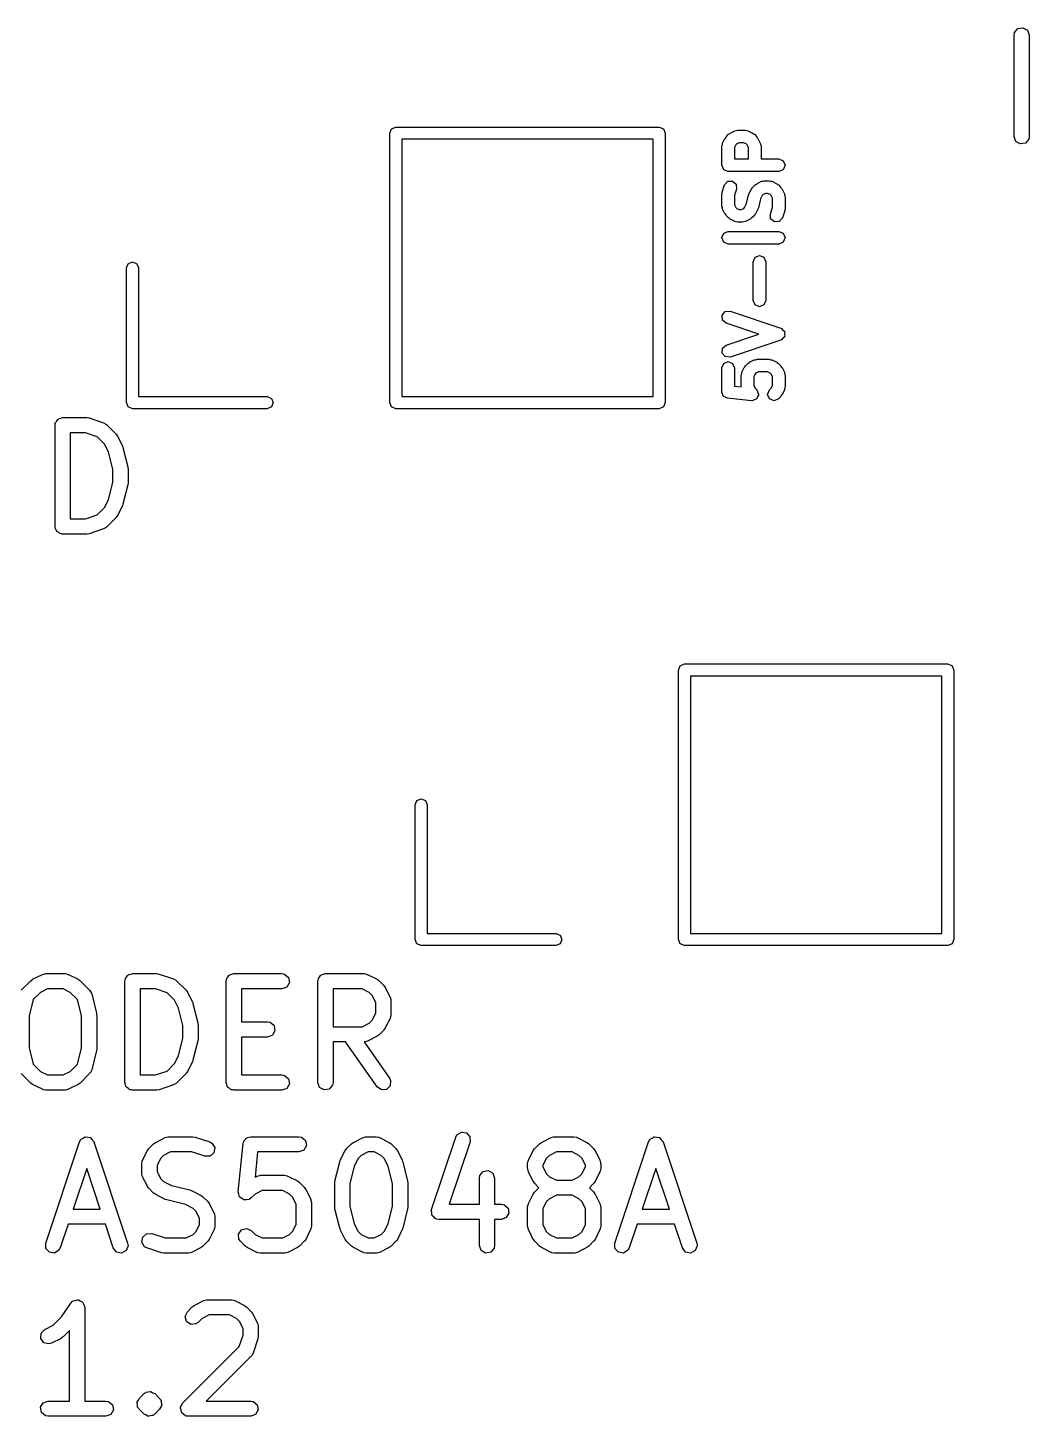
# Model space of a CAD drawing. Extents: x 127.9 to 167.5, y -121.6 to -83.1.
# Drawn here: x 147.31 to 157.2, y -121.64 to -107.93 of the extents above; entities that cross this region are included whole.
import ezdxf

# ---------------------------------------------------------------- set-up
doc = ezdxf.new("R2010")
doc.units = 0
doc.layers.add('BLACK', color=7, linetype='CONTINUOUS')

msp = doc.modelspace()

# ---------------------------------------------------------------- linework, layer by layer
at = {"layer": 'BLACK', "linetype": 'CONTINUOUS'}
for p, q in [((157.049, -108.002), (157.053, -107.977)), ((157.049, -109.002), (157.049, -108.002)), ((157.053, -107.977), (157.086, -107.937)), ((157.086, -107.937), (157.137, -107.929)), ((157.137, -107.929), (157.181, -107.954)), ((157.181, -107.954), (157.199, -108.002)), ((157.199, -108.002), (157.199, -109.002)), ((150.885, -108.97), (150.903, -108.928)), ((150.885, -111.63), (150.885, -108.97)), ((150.903, -108.928), (150.945, -108.91)), ((150.945, -108.91), (153.545, -108.91)), ((153.545, -108.91), (153.587, -108.928)), ((153.587, -108.928), (153.605, -108.97)), ((153.605, -108.97), (153.605, -111.63)), ((154.23, -108.981), (154.239, -108.977)), ((154.239, -108.977), (154.246, -108.969)), ((154.246, -108.969), (154.293, -108.945)), ((154.293, -108.945), (154.308, -108.944)), ((154.308, -108.944), (154.321, -108.939)), ((154.321, -108.939), (154.393, -108.939)), ((154.393, -108.939), (154.406, -108.944)), ((154.406, -108.944), (154.421, -108.945)), ((154.421, -108.945), (154.468, -108.969)), ((154.468, -108.969), (154.475, -108.977)), ((154.475, -108.977), (154.485, -108.981)), ((151.005, -109.03), (151.005, -111.57)), ((153.485, -109.03), (151.005, -109.03)), ((153.485, -111.57), (153.485, -109.03)), ((154.164, -109.096), (154.169, -109.083)), ((154.164, -109.287), (154.164, -109.096)), ((154.169, -109.083), (154.17, -109.068)), ((154.17, -109.068), (154.194, -109.021)), ((154.194, -109.021), (154.202, -109.014)), ((154.202, -109.014), (154.206, -109.005)), ((154.206, -109.005), (154.23, -108.981)), ((154.301, -109.086), (154.289, -109.111)), ((154.289, -109.111), (154.289, -109.224)), ((154.311, -109.076), (154.301, -109.086)), ((154.336, -109.064), (154.311, -109.076)), ((154.378, -109.064), (154.336, -109.064)), ((154.403, -109.076), (154.378, -109.064)), ((154.413, -109.086), (154.403, -109.076)), ((154.426, -109.111), (154.413, -109.086)), ((154.426, -109.224), (154.426, -109.111)), ((154.485, -108.981), (154.508, -109.005)), ((154.508, -109.005), (154.512, -109.014)), ((154.512, -109.014), (154.52, -109.021)), ((154.52, -109.021), (154.544, -109.068)), ((154.544, -109.068), (154.545, -109.083)), ((154.545, -109.083), (154.551, -109.096)), ((154.551, -109.096), (154.551, -109.224)), ((157.066, -109.051), (157.049, -109.002)), ((157.111, -109.076), (157.066, -109.051)), ((157.161, -109.067), (157.111, -109.076)), ((157.194, -109.028), (157.161, -109.067)), ((157.199, -109.002), (157.194, -109.028)), ((154.289, -109.224), (154.426, -109.224)), ((154.551, -109.224), (154.726, -109.224)), ((154.726, -109.224), (154.77, -109.243)), ((154.77, -109.243), (154.789, -109.287)), ((154.182, -109.331), (154.164, -109.287)), ((154.226, -109.349), (154.182, -109.331)), ((154.726, -109.349), (154.226, -109.349)), ((154.77, -109.331), (154.726, -109.349)), ((154.789, -109.287), (154.77, -109.331)), ((154.167, -109.553), (154.191, -109.481)), ((154.191, -109.481), (154.222, -109.445)), ((154.222, -109.445), (154.27, -109.442)), ((154.27, -109.442), (154.306, -109.473)), ((154.309, -109.521), (154.289, -109.583)), ((154.306, -109.473), (154.309, -109.521)), ((154.432, -109.568), (154.456, -109.521)), ((154.456, -109.521), (154.464, -109.514)), ((154.464, -109.514), (154.468, -109.505)), ((154.468, -109.505), (154.492, -109.481)), ((154.492, -109.481), (154.501, -109.477)), ((154.501, -109.477), (154.508, -109.469)), ((154.508, -109.469), (154.555, -109.445)), ((154.555, -109.445), (154.57, -109.444)), ((154.57, -109.444), (154.583, -109.439)), ((154.583, -109.439), (154.631, -109.439)), ((154.631, -109.439), (154.644, -109.444)), ((154.644, -109.444), (154.659, -109.445)), ((154.659, -109.445), (154.707, -109.469)), ((154.707, -109.469), (154.713, -109.477)), ((154.713, -109.477), (154.723, -109.481)), ((154.723, -109.481), (154.747, -109.505)), ((154.747, -109.505), (154.751, -109.514)), ((154.751, -109.514), (154.758, -109.521)), ((154.758, -109.521), (154.782, -109.568)), ((154.164, -109.573), (154.168, -109.563)), ((154.164, -109.692), (154.164, -109.573)), ((154.168, -109.563), (154.167, -109.553)), ((154.289, -109.583), (154.289, -109.677)), ((154.405, -109.67), (154.427, -109.581)), ((154.427, -109.581), (154.432, -109.576)), ((154.432, -109.576), (154.432, -109.568)), ((154.547, -109.618), (154.525, -109.707)), ((154.563, -109.586), (154.547, -109.618)), ((154.573, -109.576), (154.563, -109.586)), ((154.598, -109.564), (154.573, -109.576)), ((154.616, -109.564), (154.598, -109.564)), ((154.642, -109.576), (154.616, -109.564)), ((154.651, -109.586), (154.642, -109.576)), ((154.664, -109.611), (154.651, -109.586)), ((154.664, -109.705), (154.664, -109.611)), ((154.782, -109.568), (154.783, -109.583)), ((154.783, -109.583), (154.789, -109.596)), ((154.789, -109.596), (154.789, -109.715)), ((154.169, -109.705), (154.164, -109.692)), ((154.17, -109.72), (154.169, -109.705)), ((154.194, -109.767), (154.17, -109.72)), ((154.202, -109.774), (154.194, -109.767)), ((154.206, -109.783), (154.202, -109.774)), ((154.23, -109.807), (154.206, -109.783)), ((154.289, -109.677), (154.301, -109.702)), ((154.301, -109.702), (154.311, -109.712)), ((154.311, -109.712), (154.336, -109.724)), ((154.336, -109.724), (154.354, -109.724)), ((154.354, -109.724), (154.38, -109.712)), ((154.38, -109.712), (154.389, -109.702)), ((154.389, -109.702), (154.405, -109.67)), ((154.485, -109.783), (154.461, -109.807)), ((154.489, -109.774), (154.485, -109.783)), ((154.496, -109.767), (154.489, -109.774)), ((154.52, -109.72), (154.496, -109.767)), ((154.521, -109.713), (154.52, -109.72)), ((154.525, -109.707), (154.521, -109.713)), ((154.643, -109.767), (154.664, -109.705)), ((154.646, -109.815), (154.643, -109.767)), ((154.785, -109.735), (154.762, -109.807)), ((154.789, -109.715), (154.785, -109.725)), ((154.785, -109.725), (154.785, -109.735)), ((154.239, -109.811), (154.23, -109.807)), ((154.246, -109.819), (154.239, -109.811)), ((154.293, -109.843), (154.246, -109.819)), ((154.308, -109.844), (154.293, -109.843)), ((154.321, -109.849), (154.308, -109.844)), ((154.369, -109.849), (154.321, -109.849)), ((154.382, -109.844), (154.369, -109.849)), ((154.397, -109.843), (154.382, -109.844)), ((154.445, -109.819), (154.397, -109.843)), ((154.451, -109.811), (154.445, -109.819)), ((154.461, -109.807), (154.451, -109.811)), ((154.683, -109.846), (154.646, -109.815)), ((154.73, -109.843), (154.683, -109.846)), ((154.762, -109.807), (154.73, -109.843)), ((154.164, -110.001), (154.182, -109.957)), ((154.182, -110.045), (154.164, -110.001)), ((154.182, -109.957), (154.226, -109.939)), ((154.226, -110.064), (154.182, -110.045)), ((154.226, -109.939), (154.726, -109.939)), ((154.726, -110.064), (154.226, -110.064)), ((154.726, -109.939), (154.77, -109.957)), ((154.77, -110.045), (154.726, -110.064)), ((154.77, -109.957), (154.789, -110.001)), ((154.789, -110.001), (154.77, -110.045)), ((154.473, -110.239), (154.492, -110.195)), ((154.492, -110.195), (154.536, -110.177)), ((154.536, -110.177), (154.58, -110.195)), ((154.58, -110.195), (154.598, -110.239)), ((148.285, -110.3), (148.303, -110.258)), ((148.285, -111.63), (148.285, -110.3)), ((148.303, -110.258), (148.345, -110.24)), ((148.345, -110.24), (148.387, -110.258)), ((148.387, -110.258), (148.405, -110.3)), ((148.405, -110.3), (148.405, -111.57)), ((154.473, -110.62), (154.473, -110.239)), ((154.598, -110.239), (154.598, -110.62)), ((154.492, -110.664), (154.473, -110.62)), ((154.598, -110.62), (154.58, -110.664)), ((154.167, -110.767), (154.198, -110.731)), ((154.198, -110.731), (154.246, -110.728)), ((154.246, -110.728), (154.746, -110.894)), ((154.536, -110.683), (154.492, -110.664)), ((154.58, -110.664), (154.536, -110.683)), ((154.17, -110.815), (154.167, -110.767)), ((154.206, -110.846), (154.17, -110.815)), ((154.529, -110.954), (154.206, -110.846)), ((154.746, -110.894), (154.749, -110.897)), ((154.749, -110.897), (154.754, -110.898)), ((154.206, -111.061), (154.529, -110.954)), ((154.746, -111.013), (154.246, -111.18)), ((154.749, -111.01), (154.746, -111.013)), ((154.754, -111.009), (154.749, -111.01)), ((154.754, -110.898), (154.767, -110.913)), ((154.767, -110.995), (154.754, -111.009)), ((154.767, -110.913), (154.782, -110.926)), ((154.782, -110.982), (154.767, -110.995)), ((154.782, -110.926), (154.782, -110.93)), ((154.782, -110.93), (154.785, -110.934)), ((154.785, -110.973), (154.782, -110.977)), ((154.782, -110.977), (154.782, -110.982)), ((154.785, -110.934), (154.784, -110.954)), ((154.784, -110.954), (154.785, -110.973)), ((154.167, -111.14), (154.17, -111.092)), ((154.198, -111.176), (154.167, -111.14)), ((154.17, -111.092), (154.206, -111.061)), ((154.164, -111.287), (154.182, -111.243)), ((154.164, -111.525), (154.164, -111.287)), ((154.182, -111.243), (154.226, -111.224)), ((154.246, -111.18), (154.198, -111.176)), ((154.226, -111.224), (154.27, -111.243)), ((154.27, -111.243), (154.289, -111.287)), ((154.289, -111.287), (154.289, -111.468)), ((154.361, -111.33), (154.385, -111.283)), ((154.385, -111.283), (154.392, -111.276)), ((154.392, -111.276), (154.396, -111.267)), ((154.396, -111.267), (154.42, -111.243)), ((154.42, -111.243), (154.43, -111.239)), ((154.43, -111.239), (154.436, -111.231)), ((154.436, -111.231), (154.484, -111.207)), ((154.484, -111.207), (154.498, -111.206)), ((154.498, -111.206), (154.512, -111.201)), ((154.512, -111.201), (154.631, -111.201)), ((154.631, -111.201), (154.644, -111.206)), ((154.644, -111.206), (154.659, -111.207)), ((154.659, -111.207), (154.707, -111.231)), ((154.707, -111.231), (154.713, -111.239)), ((154.713, -111.239), (154.723, -111.243)), ((154.723, -111.243), (154.747, -111.267)), ((154.747, -111.267), (154.751, -111.276)), ((154.751, -111.276), (154.758, -111.283)), ((154.758, -111.283), (154.782, -111.33)), ((154.354, -111.358), (154.36, -111.345)), ((154.354, -111.475), (154.354, -111.358)), ((154.36, -111.345), (154.361, -111.33)), ((154.492, -111.348), (154.479, -111.373)), ((154.479, -111.373), (154.479, -111.463)), ((154.501, -111.338), (154.492, -111.348)), ((154.527, -111.326), (154.501, -111.338)), ((154.616, -111.326), (154.527, -111.326)), ((154.642, -111.338), (154.616, -111.326)), ((154.651, -111.348), (154.642, -111.338)), ((154.664, -111.373), (154.651, -111.348)), ((154.664, -111.463), (154.664, -111.373)), ((154.782, -111.33), (154.783, -111.345)), ((154.783, -111.345), (154.789, -111.358)), ((154.789, -111.358), (154.789, -111.477)), ((148.405, -111.57), (149.675, -111.57)), ((149.675, -111.57), (149.717, -111.588)), ((151.005, -111.57), (153.485, -111.57)), ((154.172, -111.544), (154.164, -111.525)), ((154.178, -111.565), (154.172, -111.544)), ((154.181, -111.566), (154.178, -111.565)), ((154.182, -111.569), (154.181, -111.566)), ((154.201, -111.577), (154.182, -111.569)), ((154.22, -111.587), (154.201, -111.577)), ((154.289, -111.468), (154.354, -111.475)), ((154.479, -111.463), (154.492, -111.488)), ((154.492, -111.488), (154.508, -111.505)), ((154.508, -111.505), (154.51, -111.508)), ((154.517, -111.574), (154.508, -111.593)), ((154.51, -111.508), (154.513, -111.509)), ((154.513, -111.509), (154.519, -111.529)), ((154.526, -111.555), (154.517, -111.574)), ((154.519, -111.529), (154.527, -111.549)), ((154.527, -111.549), (154.526, -111.552)), ((154.526, -111.552), (154.526, -111.555)), ((154.616, -111.549), (154.634, -111.505)), ((154.634, -111.593), (154.616, -111.549)), ((154.634, -111.505), (154.651, -111.488)), ((154.651, -111.488), (154.664, -111.463)), ((154.747, -111.569), (154.723, -111.593)), ((154.751, -111.56), (154.747, -111.569)), ((154.758, -111.553), (154.751, -111.56)), ((154.782, -111.505), (154.758, -111.553)), ((154.783, -111.491), (154.782, -111.505)), ((154.789, -111.477), (154.783, -111.491)), ((148.303, -111.672), (148.285, -111.63)), ((148.345, -111.69), (148.303, -111.672)), ((149.675, -111.69), (148.345, -111.69)), ((149.717, -111.672), (149.675, -111.69)), ((149.717, -111.588), (149.735, -111.63)), ((149.735, -111.63), (149.717, -111.672)), ((150.903, -111.672), (150.885, -111.63)), ((150.945, -111.69), (150.903, -111.672)), ((153.545, -111.69), (150.945, -111.69)), ((153.587, -111.672), (153.545, -111.69)), ((153.605, -111.63), (153.587, -111.672)), ((154.458, -111.611), (154.22, -111.587)), ((154.461, -111.61), (154.458, -111.611)), ((154.464, -111.611), (154.461, -111.61)), ((154.484, -111.603), (154.464, -111.611)), ((154.504, -111.597), (154.484, -111.603)), ((154.505, -111.594), (154.504, -111.597)), ((154.508, -111.593), (154.505, -111.594)), ((154.679, -111.611), (154.634, -111.593)), ((154.723, -111.593), (154.679, -111.611)), ((147.58, -111.852), (147.581, -111.843)), ((147.58, -112.852), (147.58, -111.852)), ((147.581, -111.839), (147.583, -111.836)), ((147.581, -111.843), (147.581, -111.839)), ((147.583, -111.836), (147.584, -111.827)), ((147.584, -111.827), (147.597, -111.812)), ((147.597, -111.812), (147.607, -111.795)), ((147.607, -111.795), (147.613, -111.793)), ((147.613, -111.793), (147.617, -111.787)), ((147.617, -111.787), (147.636, -111.784)), ((147.636, -111.784), (147.655, -111.777)), ((147.655, -111.777), (147.893, -111.777)), ((147.893, -111.777), (147.915, -111.781)), ((147.915, -111.781), (147.917, -111.781)), ((147.917, -111.781), (148.059, -111.829)), ((148.059, -111.829), (148.082, -111.841)), ((148.082, -111.841), (148.085, -111.845)), ((148.085, -111.845), (148.089, -111.847)), ((148.089, -111.847), (148.184, -111.942)), ((147.73, -111.927), (147.73, -112.777)), ((147.881, -111.927), (147.73, -111.927)), ((147.995, -111.966), (147.881, -111.927)), ((148.069, -112.04), (147.995, -111.966)), ((148.184, -111.942), (148.197, -111.961)), ((148.197, -111.961), (148.198, -111.962)), ((148.198, -111.962), (148.246, -112.057)), ((148.108, -112.117), (148.069, -112.04)), ((148.151, -112.29), (148.108, -112.117)), ((148.246, -112.057), (148.249, -112.069)), ((148.249, -112.069), (148.251, -112.072)), ((148.251, -112.072), (148.299, -112.263)), ((148.299, -112.263), (148.3, -112.278)), ((148.151, -112.415), (148.151, -112.29)), ((148.3, -112.278), (148.301, -112.281)), ((148.301, -112.281), (148.301, -112.424)), ((148.108, -112.588), (148.151, -112.415)), ((148.299, -112.442), (148.251, -112.632)), ((148.301, -112.424), (148.299, -112.439)), ((148.299, -112.439), (148.299, -112.442)), ((147.995, -112.739), (148.069, -112.665)), ((148.069, -112.665), (148.108, -112.588)), ((148.246, -112.648), (148.198, -112.743)), ((148.251, -112.632), (148.246, -112.644)), ((148.246, -112.644), (148.246, -112.648)), ((147.73, -112.777), (147.881, -112.777)), ((147.881, -112.777), (147.995, -112.739)), ((148.184, -112.763), (148.089, -112.858)), ((148.185, -112.761), (148.184, -112.763)), ((148.198, -112.743), (148.185, -112.761)), ((147.586, -112.871), (147.58, -112.852)), ((147.59, -112.89), (147.586, -112.871)), ((147.595, -112.894), (147.59, -112.89)), ((147.597, -112.901), (147.595, -112.894)), ((147.614, -112.91), (147.597, -112.901)), ((147.629, -112.923), (147.614, -112.91)), ((147.639, -112.925), (147.629, -112.923)), ((147.642, -112.926), (147.639, -112.925)), ((147.645, -112.926), (147.642, -112.926)), ((147.655, -112.927), (147.645, -112.926)), ((147.893, -112.927), (147.655, -112.927)), ((147.894, -112.927), (147.893, -112.927)), ((147.917, -112.924), (147.894, -112.927)), ((148.059, -112.876), (147.917, -112.924)), ((148.063, -112.873), (148.059, -112.876)), ((148.067, -112.873), (148.063, -112.873)), ((148.089, -112.858), (148.067, -112.873)), ((153.735, -114.27), (153.753, -114.228)), ((153.735, -116.93), (153.735, -114.27)), ((153.753, -114.228), (153.795, -114.21)), ((153.795, -114.21), (156.395, -114.21)), ((156.395, -114.21), (156.437, -114.228)), ((156.437, -114.228), (156.455, -114.27)), ((156.455, -114.27), (156.455, -116.93)), ((153.855, -114.33), (153.855, -116.87)), ((156.335, -114.33), (153.855, -114.33)), ((156.335, -116.87), (156.335, -114.33)), ((151.135, -115.6), (151.153, -115.558)), ((151.153, -115.558), (151.195, -115.54)), ((151.195, -115.54), (151.237, -115.558)), ((151.237, -115.558), (151.255, -115.6)), ((151.135, -116.93), (151.135, -115.6)), ((151.255, -115.6), (151.255, -116.87)), ((151.255, -116.87), (152.525, -116.87)), ((152.525, -116.87), (152.567, -116.888)), ((152.567, -116.888), (152.585, -116.93)), ((153.855, -116.87), (156.335, -116.87)), ((151.153, -116.972), (151.135, -116.93)), ((151.195, -116.99), (151.153, -116.972)), ((152.525, -116.99), (151.195, -116.99)), ((152.567, -116.972), (152.525, -116.99)), ((152.585, -116.93), (152.567, -116.972)), ((153.753, -116.972), (153.735, -116.93)), ((153.795, -116.99), (153.753, -116.972)), ((156.395, -116.99), (153.795, -116.99)), ((156.437, -116.972), (156.395, -116.99)), ((156.455, -116.93), (156.437, -116.972)), ((147.245, -117.432), (147.34, -117.337)), ((147.34, -117.337), (147.358, -117.324)), ((147.358, -117.324), (147.359, -117.323)), ((147.359, -117.323), (147.455, -117.275)), ((147.455, -117.275), (147.48, -117.268)), ((147.48, -117.268), (147.484, -117.269)), ((147.484, -117.269), (147.488, -117.267)), ((147.488, -117.267), (147.679, -117.267)), ((147.679, -117.267), (147.704, -117.272)), ((147.704, -117.272), (147.708, -117.275)), ((147.708, -117.275), (147.712, -117.275)), ((147.712, -117.275), (147.807, -117.323)), ((147.807, -117.323), (147.825, -117.336)), ((147.825, -117.336), (147.827, -117.337)), ((147.827, -117.337), (147.922, -117.432)), ((148.27, -117.342), (148.272, -117.333)), ((148.271, -117.329), (148.273, -117.326)), ((148.272, -117.333), (148.271, -117.329)), ((148.273, -117.326), (148.275, -117.317)), ((148.275, -117.317), (148.287, -117.302)), ((148.287, -117.302), (148.297, -117.285)), ((148.297, -117.285), (148.303, -117.283)), ((148.303, -117.283), (148.308, -117.277)), ((148.308, -117.277), (148.327, -117.274)), ((148.327, -117.274), (148.345, -117.267)), ((148.345, -117.267), (148.583, -117.267)), ((148.583, -117.267), (148.605, -117.271)), ((148.605, -117.271), (148.607, -117.271)), ((148.607, -117.271), (148.75, -117.319)), ((148.75, -117.319), (148.773, -117.331)), ((148.773, -117.331), (148.775, -117.335)), ((148.775, -117.335), (148.779, -117.337)), ((148.779, -117.337), (148.874, -117.432)), ((149.27, -117.342), (149.272, -117.333)), ((149.271, -117.329), (149.273, -117.326)), ((149.272, -117.333), (149.271, -117.329)), ((149.273, -117.326), (149.275, -117.317)), ((149.275, -117.317), (149.287, -117.302)), ((149.287, -117.302), (149.297, -117.285)), ((149.297, -117.285), (149.303, -117.283)), ((149.303, -117.283), (149.308, -117.277)), ((149.308, -117.277), (149.327, -117.274)), ((149.327, -117.274), (149.345, -117.267)), ((149.345, -117.267), (149.821, -117.267)), ((149.821, -117.267), (149.847, -117.272)), ((149.847, -117.272), (149.886, -117.305)), ((149.886, -117.305), (149.895, -117.355)), ((150.175, -117.342), (150.177, -117.333)), ((150.176, -117.329), (150.178, -117.326)), ((150.177, -117.333), (150.176, -117.329)), ((150.178, -117.326), (150.18, -117.317)), ((150.18, -117.317), (150.192, -117.302)), ((150.192, -117.302), (150.202, -117.285)), ((150.202, -117.285), (150.208, -117.283)), ((150.208, -117.283), (150.213, -117.277)), ((150.213, -117.277), (150.232, -117.274)), ((150.232, -117.274), (150.25, -117.267)), ((150.25, -117.267), (150.631, -117.267)), ((150.631, -117.267), (150.657, -117.272)), ((150.657, -117.272), (150.66, -117.275)), ((150.66, -117.275), (150.664, -117.275)), ((150.664, -117.275), (150.76, -117.323)), ((150.76, -117.323), (150.778, -117.336)), ((150.778, -117.336), (150.779, -117.337)), ((150.779, -117.337), (150.827, -117.385)), ((147.437, -117.452), (147.365, -117.524)), ((147.506, -117.417), (147.437, -117.452)), ((147.661, -117.417), (147.506, -117.417)), ((147.729, -117.452), (147.661, -117.417)), ((147.801, -117.524), (147.729, -117.452)), ((147.922, -117.432), (147.937, -117.454)), ((147.937, -117.454), (147.938, -117.461)), ((147.938, -117.461), (147.942, -117.467)), ((147.942, -117.467), (147.989, -117.658)), ((148.27, -118.342), (148.27, -117.342)), ((148.42, -117.417), (148.42, -118.267)), ((148.571, -117.417), (148.42, -117.417)), ((148.686, -117.456), (148.571, -117.417)), ((148.76, -117.53), (148.686, -117.456)), ((148.874, -117.432), (148.887, -117.451)), ((148.887, -117.451), (148.889, -117.452)), ((148.889, -117.452), (148.936, -117.547)), ((149.27, -118.342), (149.27, -117.342)), ((149.821, -117.417), (149.42, -117.417)), ((149.42, -117.417), (149.42, -117.744)), ((149.87, -117.4), (149.821, -117.417)), ((149.895, -117.355), (149.87, -117.4)), ((150.175, -118.342), (150.175, -117.342)), ((150.325, -117.417), (150.325, -117.791)), ((150.613, -117.417), (150.325, -117.417)), ((150.682, -117.452), (150.613, -117.417)), ((150.712, -117.482), (150.682, -117.452)), ((150.827, -117.385), (150.84, -117.403)), ((150.84, -117.403), (150.841, -117.404)), ((150.841, -117.404), (150.889, -117.499)), ((147.365, -117.524), (147.325, -117.685)), ((147.842, -117.685), (147.801, -117.524)), ((148.798, -117.607), (148.76, -117.53)), ((148.842, -117.78), (148.798, -117.607)), ((148.936, -117.547), (148.94, -117.559)), ((148.94, -117.559), (148.942, -117.562)), ((148.942, -117.562), (148.989, -117.753)), ((150.746, -117.551), (150.712, -117.482)), ((150.746, -117.658), (150.746, -117.551)), ((150.889, -117.499), (150.896, -117.524)), ((150.896, -117.524), (150.895, -117.529)), ((150.895, -117.529), (150.896, -117.533)), ((150.896, -117.533), (150.896, -117.676)), ((147.325, -117.685), (147.325, -118)), ((147.842, -118), (147.842, -117.685)), ((147.989, -117.658), (147.99, -117.672)), ((147.99, -117.672), (147.992, -117.676)), ((147.992, -117.676), (147.992, -118.009)), ((149.42, -117.744), (149.679, -117.744)), ((149.679, -117.744), (149.704, -117.748)), ((149.704, -117.748), (149.744, -117.781)), ((150.682, -117.757), (150.712, -117.727)), ((150.712, -117.727), (150.746, -117.658)), ((150.889, -117.709), (150.841, -117.804)), ((150.892, -117.701), (150.889, -117.705)), ((150.889, -117.705), (150.889, -117.709)), ((150.896, -117.676), (150.892, -117.701)), ((148.842, -117.905), (148.842, -117.78)), ((148.989, -117.753), (148.99, -117.768)), ((148.99, -117.768), (148.992, -117.771)), ((148.992, -117.771), (148.992, -117.914)), ((149.727, -117.876), (149.679, -117.894)), ((149.752, -117.832), (149.727, -117.876)), ((149.744, -117.781), (149.752, -117.832)), ((150.325, -117.791), (150.613, -117.791)), ((150.613, -117.791), (150.682, -117.757)), ((150.76, -117.886), (150.664, -117.933)), ((150.761, -117.884), (150.76, -117.886)), ((150.779, -117.872), (150.761, -117.884)), ((150.827, -117.824), (150.779, -117.872)), ((150.828, -117.823), (150.827, -117.824)), ((150.841, -117.804), (150.828, -117.823)), ((147.325, -118), (147.365, -118.161)), ((147.801, -118.161), (147.842, -118)), ((147.992, -118.009), (147.989, -118.024)), ((147.989, -118.024), (147.989, -118.027)), ((148.798, -118.078), (148.842, -117.905)), ((148.989, -117.932), (148.942, -118.122)), ((148.992, -117.914), (148.989, -117.929)), ((148.989, -117.929), (148.989, -117.932)), ((149.679, -117.894), (149.42, -117.894)), ((149.42, -117.894), (149.42, -118.267)), ((150.449, -117.941), (150.325, -117.941)), ((150.325, -117.941), (150.325, -118.342)), ((150.76, -118.385), (150.449, -117.941)), ((150.635, -117.94), (150.632, -117.941)), ((150.632, -117.941), (150.883, -118.299)), ((150.64, -117.941), (150.635, -117.94)), ((150.664, -117.933), (150.64, -117.941)), ((147.365, -118.161), (147.437, -118.233)), ((147.729, -118.233), (147.801, -118.161)), ((147.989, -118.027), (147.942, -118.218)), ((148.686, -118.229), (148.76, -118.155)), ((148.76, -118.155), (148.798, -118.078)), ((148.936, -118.138), (148.889, -118.233)), ((148.937, -118.134), (148.936, -118.138)), ((148.942, -118.122), (148.937, -118.134)), ((147.34, -118.348), (147.245, -118.253)), ((147.437, -118.233), (147.506, -118.267)), ((147.506, -118.267), (147.661, -118.267)), ((147.661, -118.267), (147.729, -118.233)), ((147.922, -118.253), (147.827, -118.348)), ((147.925, -118.246), (147.922, -118.253)), ((147.931, -118.242), (147.925, -118.246)), ((147.942, -118.218), (147.931, -118.242)), ((148.42, -118.267), (148.571, -118.267)), ((148.571, -118.267), (148.686, -118.229)), ((148.874, -118.253), (148.779, -118.348)), ((148.875, -118.251), (148.874, -118.253)), ((148.889, -118.233), (148.875, -118.251)), ((149.42, -118.267), (149.821, -118.267)), ((149.821, -118.267), (149.847, -118.272)), ((149.847, -118.272), (149.886, -118.305)), ((150.883, -118.299), (150.894, -118.323)), ((147.341, -118.348), (147.34, -118.348)), ((147.359, -118.362), (147.341, -118.348)), ((147.455, -118.409), (147.359, -118.362)), ((147.459, -118.41), (147.455, -118.409)), ((147.462, -118.413), (147.459, -118.41)), ((147.488, -118.417), (147.462, -118.413)), ((147.679, -118.417), (147.488, -118.417)), ((147.683, -118.416), (147.679, -118.417)), ((147.687, -118.417), (147.683, -118.416)), ((147.712, -118.409), (147.687, -118.417)), ((147.807, -118.362), (147.712, -118.409)), ((147.808, -118.361), (147.807, -118.362)), ((147.827, -118.348), (147.808, -118.361)), ((148.277, -118.361), (148.27, -118.342)), ((148.28, -118.38), (148.277, -118.361)), ((148.285, -118.384), (148.28, -118.38)), ((148.288, -118.391), (148.285, -118.384)), ((148.305, -118.4), (148.288, -118.391)), ((148.32, -118.413), (148.305, -118.4)), ((148.329, -118.415), (148.32, -118.413)), ((148.332, -118.416), (148.329, -118.415)), ((148.335, -118.416), (148.332, -118.416)), ((148.345, -118.417), (148.335, -118.416)), ((148.583, -118.417), (148.345, -118.417)), ((148.585, -118.417), (148.583, -118.417)), ((148.607, -118.414), (148.585, -118.417)), ((148.75, -118.366), (148.607, -118.414)), ((148.753, -118.363), (148.75, -118.366)), ((148.758, -118.363), (148.753, -118.363)), ((148.779, -118.348), (148.758, -118.363)), ((149.277, -118.361), (149.27, -118.342)), ((149.28, -118.38), (149.277, -118.361)), ((149.285, -118.384), (149.28, -118.38)), ((149.288, -118.391), (149.285, -118.384)), ((149.305, -118.4), (149.288, -118.391)), ((149.32, -118.413), (149.305, -118.4)), ((149.329, -118.415), (149.32, -118.413)), ((149.332, -118.416), (149.329, -118.415)), ((149.335, -118.416), (149.332, -118.416)), ((149.345, -118.417), (149.335, -118.416)), ((149.821, -118.417), (149.345, -118.417)), ((149.87, -118.4), (149.821, -118.417)), ((149.895, -118.355), (149.87, -118.4)), ((149.886, -118.305), (149.895, -118.355)), ((150.193, -118.391), (150.175, -118.342)), ((150.237, -118.416), (150.193, -118.391)), ((150.287, -118.407), (150.237, -118.416)), ((150.32, -118.368), (150.287, -118.407)), ((150.325, -118.342), (150.32, -118.368)), ((150.802, -118.415), (150.76, -118.385)), ((150.853, -118.41), (150.802, -118.415)), ((150.889, -118.374), (150.853, -118.41)), ((150.894, -118.323), (150.889, -118.374)), ((151.548, -118.858), (151.592, -118.831)), ((151.592, -118.831), (151.643, -118.839)), ((151.643, -118.839), (151.677, -118.877)), ((147.488, -119.929), (147.822, -118.929)), ((147.822, -118.929), (147.834, -118.906)), ((147.834, -118.906), (147.836, -118.905)), ((147.836, -118.905), (147.837, -118.903)), ((147.837, -118.903), (147.858, -118.891)), ((147.858, -118.891), (147.878, -118.879)), ((147.878, -118.879), (147.88, -118.879)), ((147.88, -118.879), (147.882, -118.878)), ((147.882, -118.878), (147.905, -118.883)), ((147.905, -118.883), (147.929, -118.886)), ((147.929, -118.886), (147.93, -118.888)), ((147.93, -118.888), (147.932, -118.888)), ((147.932, -118.888), (147.947, -118.907)), ((147.947, -118.907), (147.963, -118.925)), ((147.963, -118.925), (147.963, -118.927)), ((147.963, -118.927), (147.964, -118.929)), ((147.964, -118.929), (148.297, -119.929)), ((148.506, -118.995), (148.554, -118.947)), ((148.554, -118.947), (148.572, -118.934)), ((148.572, -118.934), (148.574, -118.933)), ((148.574, -118.933), (148.669, -118.885)), ((148.669, -118.885), (148.694, -118.878)), ((148.694, -118.878), (148.698, -118.879)), ((148.698, -118.879), (148.702, -118.877)), ((148.702, -118.877), (148.94, -118.877)), ((148.94, -118.877), (148.963, -118.881)), ((148.963, -118.881), (148.964, -118.881)), ((148.964, -118.881), (149.107, -118.929)), ((149.107, -118.929), (149.13, -118.941)), ((149.13, -118.941), (149.157, -118.985)), ((149.157, -118.985), (149.149, -119.036)), ((149.39, -119.421), (149.437, -118.945)), ((149.437, -118.945), (149.438, -118.941)), ((149.438, -118.939), (149.44, -118.937)), ((149.438, -118.941), (149.438, -118.939)), ((149.44, -118.937), (149.444, -118.92)), ((149.444, -118.92), (149.456, -118.909)), ((149.456, -118.909), (149.464, -118.895)), ((149.464, -118.895), (149.474, -118.891)), ((149.474, -118.891), (149.481, -118.884)), ((149.481, -118.884), (149.497, -118.883)), ((149.497, -118.883), (149.512, -118.877)), ((149.512, -118.877), (149.988, -118.877)), ((149.988, -118.877), (150.014, -118.882)), ((150.014, -118.882), (150.053, -118.915)), ((150.062, -118.965), (150.036, -119.01)), ((150.053, -118.915), (150.062, -118.965)), ((150.459, -118.995), (150.506, -118.947)), ((150.506, -118.947), (150.525, -118.934)), ((150.525, -118.934), (150.526, -118.933)), ((150.526, -118.933), (150.621, -118.885)), ((150.621, -118.885), (150.646, -118.878)), ((150.646, -118.878), (150.651, -118.879)), ((150.651, -118.879), (150.655, -118.877)), ((150.655, -118.877), (150.75, -118.877)), ((150.75, -118.877), (150.776, -118.882)), ((150.776, -118.882), (150.779, -118.885)), ((150.779, -118.885), (150.784, -118.885)), ((150.784, -118.885), (150.879, -118.933)), ((150.879, -118.933), (150.897, -118.946)), ((150.897, -118.946), (150.898, -118.947)), ((150.898, -118.947), (150.946, -118.995)), ((151.298, -119.595), (151.536, -118.881)), ((151.678, -118.928), (151.473, -119.544)), ((151.536, -118.881), (151.548, -118.858)), ((151.677, -118.877), (151.678, -118.928)), ((152.316, -118.995), (152.364, -118.947)), ((152.364, -118.947), (152.382, -118.934)), ((152.382, -118.934), (152.383, -118.933)), ((152.383, -118.933), (152.478, -118.885)), ((152.478, -118.885), (152.503, -118.878)), ((152.503, -118.878), (152.508, -118.879)), ((152.508, -118.879), (152.512, -118.877)), ((152.512, -118.877), (152.702, -118.877)), ((152.702, -118.877), (152.728, -118.882)), ((152.728, -118.882), (152.731, -118.885)), ((152.731, -118.885), (152.736, -118.885)), ((152.736, -118.885), (152.831, -118.933)), ((152.831, -118.933), (152.849, -118.946)), ((152.849, -118.946), (152.851, -118.947)), ((152.851, -118.947), (152.898, -118.995)), ((153.107, -119.929), (153.441, -118.929)), ((153.441, -118.929), (153.453, -118.906)), ((153.453, -118.906), (153.455, -118.905)), ((153.455, -118.905), (153.456, -118.903)), ((153.456, -118.903), (153.477, -118.891)), ((153.477, -118.891), (153.497, -118.879)), ((153.497, -118.879), (153.499, -118.879)), ((153.499, -118.879), (153.501, -118.878)), ((153.501, -118.878), (153.524, -118.883)), ((153.524, -118.883), (153.548, -118.886)), ((153.548, -118.886), (153.549, -118.888)), ((153.549, -118.888), (153.551, -118.888)), ((153.551, -118.888), (153.566, -118.907)), ((153.566, -118.907), (153.582, -118.925)), ((153.582, -118.925), (153.582, -118.927)), ((153.582, -118.927), (153.583, -118.929)), ((153.583, -118.929), (153.916, -119.929)), ((148.437, -119.143), (148.441, -119.117)), ((148.441, -119.117), (148.444, -119.114)), ((148.444, -119.114), (148.445, -119.109)), ((148.445, -119.109), (148.492, -119.014)), ((148.492, -119.014), (148.506, -118.996)), ((148.506, -118.996), (148.506, -118.995)), ((148.621, -119.092), (148.587, -119.161)), ((148.652, -119.062), (148.621, -119.092)), ((148.72, -119.027), (148.652, -119.062)), ((148.928, -119.027), (148.72, -119.027)), ((149.06, -119.071), (148.928, -119.027)), ((149.111, -119.07), (149.06, -119.071)), ((149.149, -119.036), (149.111, -119.07)), ((149.58, -119.027), (149.555, -119.276)), ((149.988, -119.027), (149.58, -119.027)), ((150.036, -119.01), (149.988, -119.027)), ((150.392, -119.125), (150.397, -119.113)), ((150.397, -119.109), (150.445, -119.014)), ((150.397, -119.113), (150.397, -119.109)), ((150.445, -119.014), (150.458, -118.996)), ((150.458, -118.996), (150.459, -118.995)), ((150.574, -119.092), (150.535, -119.169)), ((150.604, -119.062), (150.574, -119.092)), ((150.672, -119.027), (150.604, -119.062)), ((150.732, -119.027), (150.672, -119.027)), ((150.801, -119.062), (150.732, -119.027)), ((150.831, -119.092), (150.801, -119.062)), ((150.87, -119.169), (150.831, -119.092)), ((150.946, -118.995), (150.959, -119.013)), ((150.959, -119.013), (150.96, -119.014)), ((150.96, -119.014), (151.008, -119.109)), ((151.008, -119.109), (151.011, -119.122)), ((151.011, -119.122), (151.013, -119.125)), ((152.246, -119.143), (152.251, -119.117)), ((152.251, -119.117), (152.254, -119.114)), ((152.254, -119.109), (152.302, -119.014)), ((152.254, -119.114), (152.254, -119.109)), ((152.302, -119.014), (152.315, -118.996)), ((152.315, -118.996), (152.316, -118.995)), ((152.431, -119.092), (152.396, -119.161)), ((152.461, -119.062), (152.431, -119.092)), ((152.53, -119.027), (152.461, -119.062)), ((152.685, -119.027), (152.53, -119.027)), ((152.753, -119.062), (152.685, -119.027)), ((152.784, -119.092), (152.753, -119.062)), ((152.818, -119.161), (152.784, -119.092)), ((152.898, -118.995), (152.911, -119.013)), ((152.911, -119.013), (152.912, -119.014)), ((152.912, -119.014), (152.96, -119.109)), ((152.96, -119.109), (152.967, -119.134)), ((147.893, -119.19), (147.759, -119.592)), ((148.027, -119.592), (147.893, -119.19)), ((148.437, -119.238), (148.437, -119.143)), ((148.438, -119.242), (148.437, -119.238)), ((148.437, -119.247), (148.438, -119.242)), ((148.445, -119.272), (148.437, -119.247)), ((148.587, -119.161), (148.587, -119.22)), ((148.587, -119.22), (148.621, -119.289)), ((149.574, -119.266), (149.599, -119.259)), ((149.599, -119.259), (149.603, -119.26)), ((149.603, -119.26), (149.607, -119.258)), ((149.607, -119.258), (149.845, -119.258)), ((149.845, -119.258), (149.871, -119.263)), ((150.344, -119.315), (150.392, -119.125)), ((150.535, -119.169), (150.492, -119.343)), ((150.913, -119.343), (150.87, -119.169)), ((151.013, -119.125), (151.061, -119.315)), ((151.775, -119.26), (151.808, -119.221)), ((151.808, -119.221), (151.858, -119.212)), ((151.858, -119.212), (151.903, -119.238)), ((151.903, -119.238), (151.92, -119.286)), ((152.246, -119.19), (152.246, -119.143)), ((152.248, -119.195), (152.246, -119.19)), ((152.247, -119.199), (152.248, -119.195)), ((152.254, -119.224), (152.247, -119.199)), ((152.302, -119.319), (152.254, -119.224)), ((152.396, -119.161), (152.396, -119.173)), ((152.396, -119.173), (152.431, -119.241)), ((152.431, -119.241), (152.461, -119.272)), ((152.753, -119.272), (152.784, -119.241)), ((152.784, -119.241), (152.818, -119.173)), ((152.818, -119.173), (152.818, -119.161)), ((152.96, -119.224), (152.912, -119.319)), ((152.963, -119.216), (152.96, -119.22)), ((152.96, -119.22), (152.96, -119.224)), ((152.968, -119.19), (152.963, -119.216)), ((152.967, -119.134), (152.966, -119.139)), ((152.966, -119.139), (152.968, -119.143)), ((152.968, -119.143), (152.968, -119.19)), ((153.512, -119.19), (153.378, -119.592)), ((153.646, -119.592), (153.512, -119.19)), ((148.492, -119.367), (148.445, -119.272)), ((148.494, -119.368), (148.492, -119.367)), ((148.506, -119.386), (148.494, -119.368)), ((148.554, -119.434), (148.506, -119.386)), ((148.621, -119.289), (148.652, -119.319)), ((148.652, -119.319), (148.729, -119.358)), ((148.729, -119.358), (148.911, -119.403)), ((149.555, -119.276), (149.574, -119.266)), ((149.871, -119.263), (149.874, -119.266)), ((149.874, -119.266), (149.879, -119.266)), ((149.879, -119.266), (149.974, -119.314)), ((149.974, -119.314), (149.992, -119.327)), ((149.992, -119.327), (149.994, -119.328)), ((149.994, -119.328), (150.041, -119.376)), ((150.041, -119.376), (150.054, -119.394)), ((150.054, -119.394), (150.055, -119.395)), ((150.055, -119.395), (150.103, -119.49)), ((150.342, -119.333), (150.344, -119.319)), ((150.342, -119.571), (150.342, -119.333)), ((150.344, -119.319), (150.344, -119.315)), ((150.492, -119.343), (150.492, -119.562)), ((150.913, -119.562), (150.913, -119.343)), ((151.061, -119.315), (151.062, -119.33)), ((151.062, -119.33), (151.063, -119.333)), ((151.063, -119.333), (151.063, -119.571)), ((151.77, -119.286), (151.775, -119.26)), ((151.77, -119.544), (151.77, -119.286)), ((151.92, -119.286), (151.92, -119.544)), ((152.303, -119.32), (152.302, -119.319)), ((152.316, -119.339), (152.303, -119.32)), ((152.358, -119.381), (152.316, -119.339)), ((152.316, -119.423), (152.358, -119.381)), ((152.461, -119.272), (152.53, -119.306)), ((152.53, -119.306), (152.685, -119.306)), ((152.685, -119.306), (152.753, -119.272)), ((152.898, -119.339), (152.856, -119.381)), ((152.856, -119.381), (152.898, -119.423)), ((152.899, -119.337), (152.898, -119.339)), ((152.912, -119.319), (152.899, -119.337)), ((148.556, -119.435), (148.554, -119.434)), ((148.574, -119.448), (148.556, -119.435)), ((148.669, -119.496), (148.574, -119.448)), ((148.672, -119.496), (148.669, -119.496)), ((148.684, -119.501), (148.672, -119.496)), ((148.867, -119.547), (148.684, -119.501)), ((148.911, -119.403), (148.923, -119.409)), ((148.923, -119.409), (148.926, -119.409)), ((148.926, -119.409), (149.022, -119.457)), ((149.022, -119.457), (149.04, -119.47)), ((149.04, -119.47), (149.041, -119.471)), ((149.041, -119.471), (149.089, -119.518)), ((149.089, -119.518), (149.102, -119.537)), ((149.39, -119.422), (149.39, -119.421)), ((149.396, -119.446), (149.39, -119.422)), ((149.39, -119.422), (149.39, -119.422)), ((149.402, -119.471), (149.396, -119.446)), ((149.403, -119.471), (149.402, -119.471)), ((149.403, -119.472), (149.403, -119.471)), ((149.423, -119.486), (149.403, -119.472)), ((149.444, -119.501), (149.423, -119.486)), ((149.445, -119.501), (149.444, -119.501)), ((149.444, -119.501), (149.444, -119.501)), ((149.47, -119.499), (149.445, -119.501)), ((149.495, -119.497), (149.47, -119.499)), ((149.496, -119.497), (149.495, -119.497)), ((149.495, -119.497), (149.495, -119.497)), ((149.517, -119.482), (149.496, -119.497)), ((149.556, -119.443), (149.517, -119.482)), ((149.625, -119.408), (149.556, -119.443)), ((149.828, -119.408), (149.625, -119.408)), ((149.896, -119.443), (149.828, -119.408)), ((149.926, -119.473), (149.896, -119.443)), ((149.961, -119.542), (149.926, -119.473)), ((150.103, -119.49), (150.11, -119.515)), ((150.11, -119.515), (150.109, -119.52)), ((150.109, -119.52), (150.111, -119.524)), ((150.111, -119.524), (150.111, -119.762)), ((152.254, -119.538), (152.302, -119.443)), ((152.302, -119.443), (152.315, -119.425)), ((152.315, -119.425), (152.316, -119.423)), ((152.431, -119.521), (152.396, -119.589)), ((152.461, -119.49), (152.431, -119.521)), ((152.53, -119.456), (152.461, -119.49)), ((152.685, -119.456), (152.53, -119.456)), ((152.753, -119.49), (152.685, -119.456)), ((152.784, -119.521), (152.753, -119.49)), ((152.818, -119.589), (152.784, -119.521)), ((152.898, -119.423), (152.911, -119.442)), ((152.911, -119.442), (152.912, -119.443)), ((152.912, -119.443), (152.96, -119.538)), ((147.759, -119.592), (148.027, -119.592)), ((148.944, -119.585), (148.867, -119.547)), ((148.974, -119.616), (148.944, -119.585)), ((149.008, -119.684), (148.974, -119.616)), ((149.102, -119.537), (149.103, -119.538)), ((149.103, -119.538), (149.15, -119.633)), ((149.15, -119.633), (149.158, -119.658)), ((149.158, -119.658), (149.157, -119.662)), ((149.157, -119.662), (149.158, -119.667)), ((149.158, -119.667), (149.158, -119.762)), ((149.961, -119.744), (149.961, -119.542)), ((150.343, -119.575), (150.342, -119.571)), ((150.344, -119.59), (150.343, -119.575)), ((150.392, -119.78), (150.344, -119.59)), ((150.492, -119.562), (150.535, -119.736)), ((150.87, -119.736), (150.913, -119.562)), ((151.061, -119.59), (151.013, -119.78)), ((151.063, -119.571), (151.06, -119.586)), ((151.06, -119.586), (151.061, -119.59)), ((151.295, -119.606), (151.298, -119.601)), ((151.299, -119.626), (151.295, -119.606)), ((151.298, -119.601), (151.298, -119.595)), ((151.299, -119.647), (151.299, -119.626)), ((151.303, -119.651), (151.299, -119.647)), ((151.304, -119.657), (151.303, -119.651)), ((151.32, -119.67), (151.304, -119.657)), ((151.333, -119.685), (151.32, -119.67)), ((151.473, -119.544), (151.77, -119.544)), ((151.92, -119.544), (151.988, -119.544)), ((151.988, -119.544), (152.014, -119.549)), ((152.014, -119.549), (152.053, -119.582)), ((152.062, -119.632), (152.036, -119.676)), ((152.053, -119.582), (152.062, -119.632)), ((152.246, -119.571), (152.251, -119.546)), ((152.246, -119.762), (152.246, -119.571)), ((152.251, -119.546), (152.254, -119.542)), ((152.254, -119.542), (152.254, -119.538)), ((152.396, -119.589), (152.396, -119.744)), ((152.818, -119.744), (152.818, -119.589)), ((152.96, -119.538), (152.967, -119.563)), ((152.967, -119.563), (152.966, -119.567)), ((152.966, -119.567), (152.968, -119.571)), ((152.968, -119.571), (152.968, -119.762)), ((153.378, -119.592), (153.646, -119.592)), ((147.709, -119.742), (147.631, -119.976)), ((148.077, -119.742), (147.709, -119.742)), ((148.155, -119.976), (148.077, -119.742)), ((148.974, -119.813), (149.008, -119.744)), ((149.008, -119.744), (149.008, -119.684)), ((149.15, -119.795), (149.103, -119.891)), ((149.151, -119.791), (149.15, -119.795)), ((149.154, -119.788), (149.151, -119.791)), ((149.158, -119.762), (149.154, -119.788)), ((149.392, -119.838), (149.421, -119.796)), ((149.421, -119.796), (149.471, -119.782)), ((149.471, -119.782), (149.517, -119.804)), ((149.517, -119.804), (149.556, -119.843)), ((149.926, -119.813), (149.961, -119.744)), ((150.103, -119.795), (150.055, -119.891)), ((150.106, -119.788), (150.103, -119.791)), ((150.103, -119.791), (150.103, -119.795)), ((150.111, -119.762), (150.106, -119.788)), ((150.394, -119.783), (150.392, -119.78)), ((150.397, -119.795), (150.394, -119.783)), ((150.445, -119.891), (150.397, -119.795)), ((150.535, -119.736), (150.574, -119.813)), ((150.831, -119.813), (150.87, -119.736)), ((151.008, -119.795), (150.96, -119.891)), ((151.013, -119.78), (151.008, -119.792)), ((151.008, -119.792), (151.008, -119.795)), ((151.339, -119.686), (151.333, -119.685)), ((151.343, -119.69), (151.339, -119.686)), ((151.369, -119.694), (151.343, -119.69)), ((151.77, -119.694), (151.369, -119.694)), ((151.77, -119.952), (151.77, -119.694)), ((151.988, -119.694), (151.92, -119.694)), ((151.92, -119.694), (151.92, -119.952)), ((152.036, -119.676), (151.988, -119.694)), ((152.248, -119.766), (152.246, -119.762)), ((152.247, -119.77), (152.248, -119.766)), ((152.254, -119.795), (152.247, -119.77)), ((152.302, -119.891), (152.254, -119.795)), ((152.396, -119.744), (152.431, -119.813)), ((152.784, -119.813), (152.818, -119.744)), ((152.96, -119.795), (152.912, -119.891)), ((152.963, -119.788), (152.96, -119.791)), ((152.96, -119.791), (152.96, -119.795)), ((152.968, -119.762), (152.963, -119.788)), ((153.328, -119.742), (153.25, -119.976)), ((153.696, -119.742), (153.328, -119.742)), ((153.774, -119.976), (153.696, -119.742)), ((147.49, -119.98), (147.488, -119.929)), ((148.297, -119.929), (148.301, -119.954)), ((148.438, -119.92), (148.446, -119.869)), ((148.465, -119.964), (148.438, -119.92)), ((148.446, -119.869), (148.484, -119.835)), ((148.484, -119.835), (148.536, -119.834)), ((148.536, -119.834), (148.667, -119.877)), ((148.667, -119.877), (148.875, -119.877)), ((148.875, -119.877), (148.944, -119.843)), ((148.944, -119.843), (148.974, -119.813)), ((149.089, -119.91), (149.041, -119.958)), ((149.103, -119.891), (149.089, -119.909)), ((149.089, -119.909), (149.089, -119.91)), ((149.396, -119.889), (149.392, -119.838)), ((149.411, -119.91), (149.396, -119.889)), ((149.459, -119.958), (149.411, -119.91)), ((149.556, -119.843), (149.625, -119.877)), ((149.625, -119.877), (149.828, -119.877)), ((149.828, -119.877), (149.896, -119.843)), ((149.896, -119.843), (149.926, -119.813)), ((150.041, -119.91), (149.994, -119.958)), ((150.042, -119.909), (150.041, -119.91)), ((150.055, -119.891), (150.042, -119.909)), ((150.446, -119.892), (150.445, -119.891)), ((150.459, -119.91), (150.446, -119.892)), ((150.506, -119.958), (150.459, -119.91)), ((150.574, -119.813), (150.604, -119.843)), ((150.604, -119.843), (150.672, -119.877)), ((150.672, -119.877), (150.732, -119.877)), ((150.732, -119.877), (150.801, -119.843)), ((150.801, -119.843), (150.831, -119.813)), ((150.946, -119.91), (150.898, -119.958)), ((150.947, -119.909), (150.946, -119.91)), ((150.96, -119.891), (150.947, -119.909)), ((152.303, -119.892), (152.302, -119.891)), ((152.316, -119.91), (152.303, -119.892)), ((152.364, -119.958), (152.316, -119.91)), ((152.431, -119.813), (152.461, -119.843)), ((152.461, -119.843), (152.53, -119.877)), ((152.53, -119.877), (152.685, -119.877)), ((152.685, -119.877), (152.753, -119.843)), ((152.753, -119.843), (152.784, -119.813)), ((152.898, -119.91), (152.851, -119.958)), ((152.899, -119.909), (152.898, -119.91)), ((152.912, -119.891), (152.899, -119.909)), ((153.109, -119.98), (153.107, -119.929)), ((153.916, -119.929), (153.92, -119.954)), ((147.524, -120.018), (147.49, -119.98)), ((147.575, -120.026), (147.524, -120.018)), ((147.618, -119.999), (147.575, -120.026)), ((147.631, -119.976), (147.618, -119.999)), ((148.187, -120.016), (148.155, -119.976)), ((148.237, -120.027), (148.187, -120.016)), ((148.282, -120.002), (148.237, -120.027)), ((148.301, -119.954), (148.282, -120.002)), ((148.488, -119.976), (148.465, -119.964)), ((148.631, -120.024), (148.488, -119.976)), ((148.633, -120.023), (148.631, -120.024)), ((148.655, -120.027), (148.633, -120.023)), ((148.893, -120.027), (148.655, -120.027)), ((148.897, -120.026), (148.893, -120.027)), ((148.901, -120.027), (148.897, -120.026)), ((148.926, -120.019), (148.901, -120.027)), ((149.022, -119.972), (148.926, -120.019)), ((149.023, -119.971), (149.022, -119.972)), ((149.041, -119.958), (149.023, -119.971)), ((149.46, -119.958), (149.459, -119.958)), ((149.478, -119.972), (149.46, -119.958)), ((149.574, -120.019), (149.478, -119.972)), ((149.578, -120.02), (149.574, -120.019)), ((149.581, -120.023), (149.578, -120.02)), ((149.607, -120.027), (149.581, -120.023)), ((149.845, -120.027), (149.607, -120.027)), ((149.849, -120.026), (149.845, -120.027)), ((149.854, -120.027), (149.849, -120.026)), ((149.879, -120.019), (149.854, -120.027)), ((149.974, -119.972), (149.879, -120.019)), ((149.975, -119.971), (149.974, -119.972)), ((149.994, -119.958), (149.975, -119.971)), ((150.508, -119.958), (150.506, -119.958)), ((150.526, -119.972), (150.508, -119.958)), ((150.621, -120.019), (150.526, -119.972)), ((150.626, -120.02), (150.621, -120.019)), ((150.629, -120.023), (150.626, -120.02)), ((150.655, -120.027), (150.629, -120.023)), ((150.75, -120.027), (150.655, -120.027)), ((150.754, -120.026), (150.75, -120.027)), ((150.759, -120.027), (150.754, -120.026)), ((150.784, -120.019), (150.759, -120.027)), ((150.879, -119.972), (150.784, -120.019)), ((150.88, -119.971), (150.879, -119.972)), ((150.898, -119.958), (150.88, -119.971)), ((151.788, -120.001), (151.77, -119.952)), ((151.832, -120.026), (151.788, -120.001)), ((151.883, -120.017), (151.832, -120.026)), ((151.916, -119.978), (151.883, -120.017)), ((151.92, -119.952), (151.916, -119.978)), ((152.365, -119.958), (152.364, -119.958)), ((152.383, -119.972), (152.365, -119.958)), ((152.478, -120.019), (152.383, -119.972)), ((152.483, -120.02), (152.478, -120.019)), ((152.486, -120.023), (152.483, -120.02)), ((152.512, -120.027), (152.486, -120.023)), ((152.702, -120.027), (152.512, -120.027)), ((152.707, -120.026), (152.702, -120.027)), ((152.711, -120.027), (152.707, -120.026)), ((152.736, -120.019), (152.711, -120.027)), ((152.831, -119.972), (152.736, -120.019)), ((152.832, -119.971), (152.831, -119.972)), ((152.851, -119.958), (152.832, -119.971)), ((153.143, -120.018), (153.109, -119.98)), ((153.194, -120.026), (153.143, -120.018)), ((153.237, -119.999), (153.194, -120.026)), ((153.25, -119.976), (153.237, -119.999)), ((153.806, -120.016), (153.774, -119.976)), ((153.856, -120.027), (153.806, -120.016)), ((153.901, -120.002), (153.856, -120.027)), ((153.92, -119.954), (153.901, -120.002)), ((147.782, -120.494), (147.802, -120.488)), ((147.802, -120.488), (147.806, -120.489)), ((147.806, -120.489), (147.811, -120.489)), ((147.811, -120.489), (147.829, -120.499)), ((149.05, -120.495), (149.075, -120.488)), ((149.075, -120.488), (149.079, -120.489)), ((149.079, -120.489), (149.083, -120.487)), ((149.083, -120.487), (149.321, -120.487)), ((149.321, -120.487), (149.347, -120.492)), ((149.347, -120.492), (149.351, -120.495)), ((147.644, -120.657), (147.735, -120.521)), ((147.735, -120.521), (147.753, -120.502)), ((147.753, -120.502), (147.757, -120.501)), ((147.757, -120.501), (147.76, -120.497)), ((147.76, -120.497), (147.782, -120.494)), ((147.829, -120.499), (147.849, -120.508)), ((147.849, -120.508), (147.851, -120.512)), ((147.851, -120.512), (147.855, -120.514)), ((147.855, -120.514), (147.863, -120.535)), ((147.863, -120.535), (147.872, -120.554)), ((147.872, -120.554), (147.871, -120.558)), ((147.871, -120.558), (147.873, -120.562)), ((147.873, -120.562), (147.873, -121.487)), ((148.866, -120.651), (148.887, -120.605)), ((148.887, -120.605), (148.935, -120.557)), ((148.935, -120.557), (148.953, -120.544)), ((148.953, -120.544), (148.955, -120.543)), ((148.955, -120.543), (149.05, -120.495)), ((149.351, -120.495), (149.355, -120.495)), ((149.355, -120.495), (149.45, -120.543)), ((149.45, -120.543), (149.468, -120.556)), ((149.468, -120.556), (149.47, -120.557)), ((149.47, -120.557), (149.517, -120.605)), ((149.517, -120.605), (149.53, -120.623)), ((149.53, -120.623), (149.531, -120.624)), ((149.531, -120.624), (149.579, -120.719)), ((147.478, -120.781), (147.563, -120.739)), ((147.563, -120.739), (147.644, -120.657)), ((148.879, -120.701), (148.866, -120.651)), ((148.921, -120.73), (148.879, -120.701)), ((148.972, -120.726), (148.921, -120.73)), ((148.994, -120.711), (148.972, -120.726)), ((149.033, -120.672), (148.994, -120.711)), ((149.101, -120.637), (149.033, -120.672)), ((149.304, -120.637), (149.101, -120.637)), ((149.372, -120.672), (149.304, -120.637)), ((149.403, -120.702), (149.372, -120.672)), ((149.437, -120.771), (149.403, -120.702)), ((149.579, -120.719), (149.586, -120.744)), ((149.586, -120.744), (149.585, -120.749)), ((149.585, -120.749), (149.587, -120.753)), ((149.587, -120.753), (149.587, -120.848)), ((147.44, -120.869), (147.443, -120.818)), ((147.471, -120.911), (147.44, -120.869)), ((147.443, -120.818), (147.478, -120.781)), ((147.641, -120.868), (147.545, -120.915)), ((147.642, -120.866), (147.641, -120.868)), ((147.66, -120.854), (147.642, -120.866)), ((147.723, -120.791), (147.66, -120.854)), ((147.723, -121.487), (147.723, -120.791)), ((149.399, -120.95), (149.437, -120.836)), ((149.437, -120.836), (149.437, -120.771)), ((149.583, -120.872), (149.535, -121.015)), ((149.587, -120.848), (149.583, -120.87)), ((149.583, -120.87), (149.583, -120.872)), ((147.52, -120.923), (147.471, -120.911)), ((147.545, -120.915), (147.52, -120.923)), ((148.84, -121.509), (149.399, -120.95)), ((149.519, -121.04), (149.517, -121.044)), ((149.523, -121.038), (149.519, -121.04)), ((149.535, -121.015), (149.523, -121.038)), ((149.517, -121.044), (149.074, -121.487)), ((148.411, -121.462), (148.459, -121.414)), ((148.459, -121.414), (148.467, -121.408)), ((148.467, -121.408), (148.469, -121.406)), ((148.469, -121.406), (148.472, -121.405)), ((148.472, -121.405), (148.474, -121.402)), ((148.472, -121.405), (148.472, -121.405)), ((148.474, -121.402), (148.476, -121.402)), ((148.476, -121.402), (148.48, -121.399)), ((148.48, -121.399), (148.5, -121.397)), ((148.5, -121.397), (148.518, -121.392)), ((148.518, -121.392), (148.522, -121.394)), ((148.522, -121.394), (148.525, -121.393)), ((148.525, -121.393), (148.528, -121.395)), ((148.528, -121.395), (148.531, -121.395)), ((148.531, -121.395), (148.547, -121.406)), ((148.547, -121.406), (148.565, -121.414)), ((148.565, -121.414), (148.613, -121.462)), ((147.438, -121.549), (147.464, -121.505)), ((147.447, -121.6), (147.438, -121.549)), ((147.464, -121.505), (147.512, -121.487)), ((147.512, -121.487), (147.723, -121.487)), ((147.873, -121.487), (148.083, -121.487)), ((148.083, -121.487), (148.109, -121.492)), ((148.109, -121.492), (148.148, -121.525)), ((148.157, -121.575), (148.132, -121.62)), ((148.148, -121.525), (148.157, -121.575)), ((148.39, -121.508), (148.392, -121.502)), ((148.395, -121.527), (148.39, -121.508)), ((148.392, -121.495), (148.403, -121.479)), ((148.392, -121.502), (148.392, -121.495)), ((148.396, -121.546), (148.395, -121.527)), ((148.402, -121.555), (148.396, -121.546)), ((148.403, -121.558), (148.402, -121.555)), ((148.403, -121.479), (148.411, -121.462)), ((148.406, -121.56), (148.403, -121.558)), ((148.411, -121.568), (148.406, -121.56)), ((148.459, -121.615), (148.411, -121.568)), ((148.613, -121.568), (148.565, -121.615)), ((148.613, -121.462), (148.618, -121.47)), ((148.621, -121.55), (148.613, -121.568)), ((148.618, -121.47), (148.621, -121.472)), ((148.621, -121.472), (148.622, -121.475)), ((148.632, -121.534), (148.621, -121.55)), ((148.622, -121.475), (148.627, -121.483)), ((148.627, -121.483), (148.629, -121.502)), ((148.629, -121.502), (148.634, -121.521)), ((148.634, -121.521), (148.631, -121.527)), ((148.631, -121.527), (148.632, -121.534)), ((148.818, -121.556), (148.82, -121.553)), ((148.824, -121.578), (148.818, -121.556)), ((148.819, -121.549), (148.83, -121.53)), ((148.82, -121.553), (148.819, -121.549)), ((148.828, -121.6), (148.824, -121.578)), ((148.83, -121.53), (148.84, -121.509)), ((149.074, -121.487), (149.512, -121.487)), ((149.512, -121.487), (149.538, -121.492)), ((149.538, -121.492), (149.577, -121.525)), ((149.586, -121.575), (149.56, -121.62)), ((149.577, -121.525), (149.586, -121.575)), ((147.486, -121.633), (147.447, -121.6)), ((147.512, -121.637), (147.486, -121.633)), ((148.083, -121.637), (147.512, -121.637)), ((148.132, -121.62), (148.083, -121.637)), ((148.477, -121.624), (148.459, -121.615)), ((148.492, -121.635), (148.477, -121.624)), ((148.496, -121.635), (148.492, -121.635)), ((148.499, -121.636), (148.496, -121.635)), ((148.502, -121.636), (148.499, -121.636)), ((148.505, -121.637), (148.502, -121.636)), ((148.524, -121.632), (148.505, -121.637)), ((148.544, -121.63), (148.524, -121.632)), ((148.547, -121.628), (148.544, -121.63)), ((148.549, -121.627), (148.547, -121.628)), ((148.552, -121.625), (148.549, -121.627)), ((148.555, -121.624), (148.552, -121.625)), ((148.552, -121.625), (148.552, -121.625)), ((148.557, -121.621), (148.555, -121.624)), ((148.565, -121.615), (148.557, -121.621)), ((148.831, -121.602), (148.828, -121.6)), ((148.831, -121.605), (148.831, -121.602)), ((148.85, -121.618), (148.831, -121.605)), ((148.867, -121.633), (148.85, -121.618)), ((148.872, -121.634), (148.867, -121.633)), ((148.873, -121.635), (148.872, -121.634)), ((148.877, -121.635), (148.873, -121.635)), ((148.893, -121.637), (148.877, -121.635)), ((149.512, -121.637), (148.893, -121.637)), ((149.56, -121.62), (149.512, -121.637))]:
    msp.add_line(p, q, dxfattribs=at)

doc.saveas('drawing.dxf')
